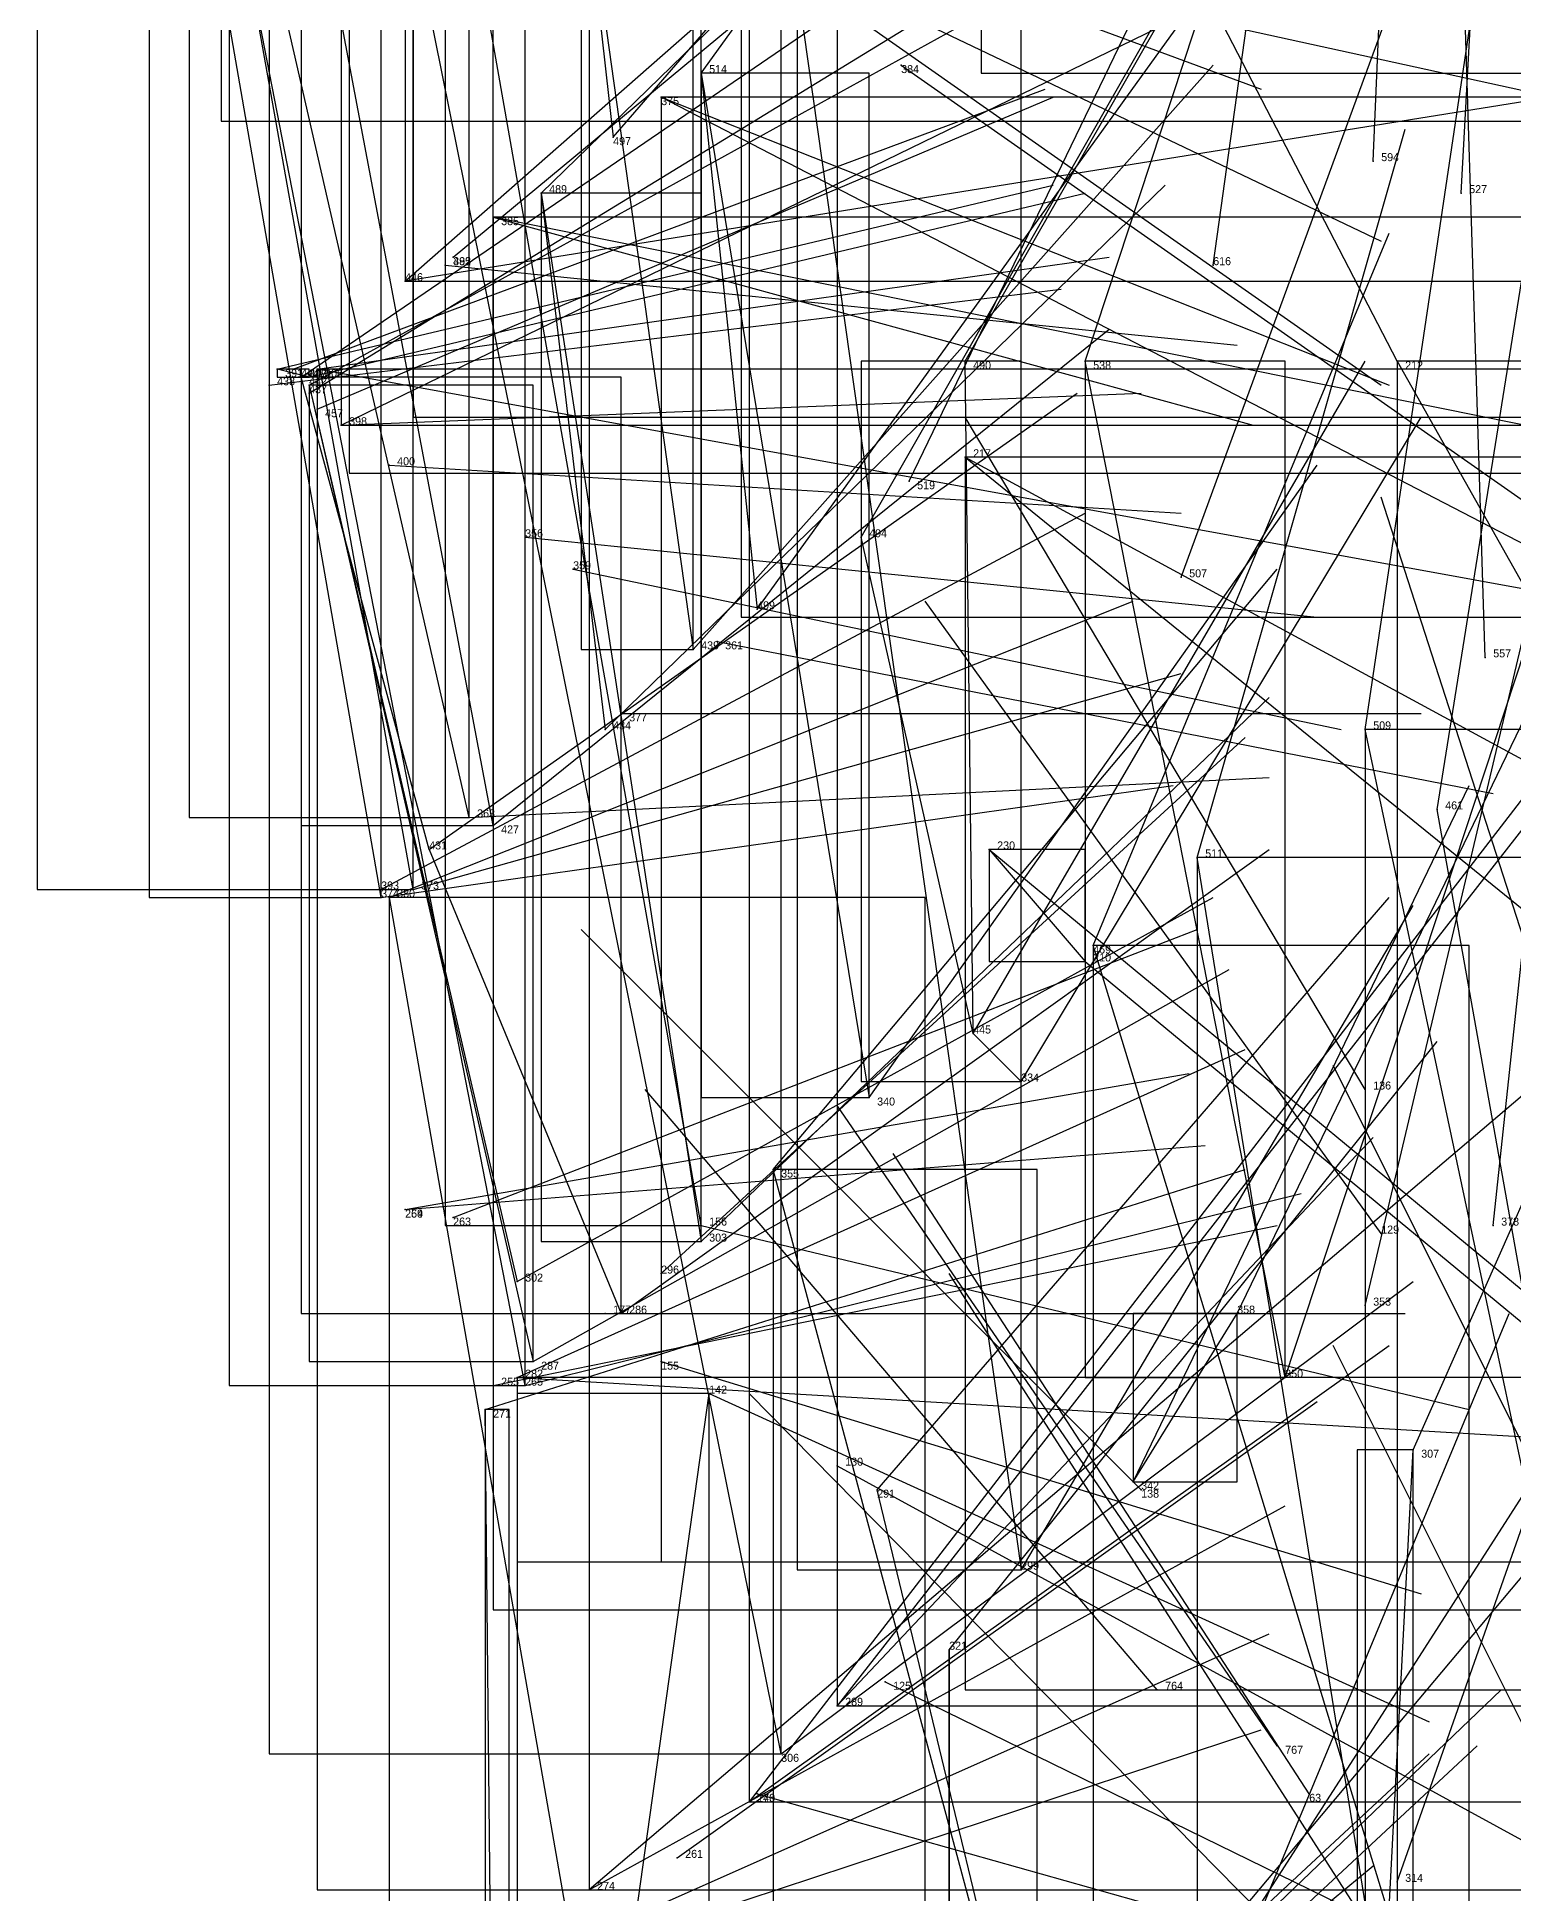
# Model space of a CAD drawing. Extents: x 59.1 to 70.8, y 600.3 to 605.1.
# Drawn here: x 68.117 to 68.3016, y 600.8925 to 601.1245 of the extents above; entities that cross this region are included whole.
import ezdxf

# ---------------------------------------------------------------- set-up
doc = ezdxf.new("R2010")
doc.units = 0
for name, color, linetype in [('Clients', 3, 'CONTINUOUS'), ('Facilities', 3, 'CONTINUOUS'), ('Facilities_lines', 3, 'CONTINUOUS'), ('Min_max_boxes', 1, 'CONTINUOUS'), ('Normals', 1, 'CONTINUOUS'), ('Source_points', 5, 'CONTINUOUS'), ('Text', 3, 'CONTINUOUS')]:
    doc.layers.add(name, color=color, linetype=linetype)

msp = doc.modelspace()

# ---------------------------------------------------------------- linework, layer by layer
at = {"layer": 'Clients', "color": 5}
for p in [(68.195, 601.117, 444.201), (68.189, 601.112, 444.929), (68.174, 601.102, 444.277), (68.163, 601.094, 444.742), (68.147, 601.083, 444.488), (68.152, 601.083, 444.421), (68.233, 601.084, 444.842), (68.248, 601.084, 444.946), (68.15, 601.082, 444.686), (68.22, 601.062, 444.829), (68.207, 601.053, 444.768), (68.199, 601.048, 444.706), (68.188, 601.038, 444.647), (68.283, 601.038, 444.842), (68.292, 601.028, 444.732), (68.262, 601.022, 444.788), (68.249, 601.011, 444.725), (68.248, 601.009, 443.8), (68.24, 600.994, 444.561), (68.221, 600.992, 444.608), (68.209, 600.983, 444.546), (68.2, 600.974, 444.486), (68.177, 600.969, 444.307), (68.19, 600.965, 444.359), (68.267, 600.965, 444.506), (68.179, 600.959, 444.297), (68.201, 600.955, 443.767), (68.173, 600.953, 444.17), (68.289, 600.948, 444.452), (68.222, 600.943, 444.383), (68.24, 600.933, 444.455), (68.231, 600.923, 444.393), (68.217, 600.916, 444.334), (68.206, 600.904, 444.206), (68.186, 600.893, 444.084)]:
    msp.add_point(p, dxfattribs=at)
at = {"layer": 'Facilities', "color": 3}
for p in [(68.2, 601.12, 444.987), (68.225, 601.121, 444.057), (68.284, 601.109, 445.063), (68.18, 601.105, 444.869), (68.295, 601.105, 444.963), (68.168, 601.096, 444.347), (68.169, 601.097, 444.806), (68.264, 601.096, 445.003), (68.149, 601.083, 444.552), (68.287, 601.084, 443.823), (68.146, 601.081, 444.411), (68.151, 601.082, 444.489), (68.151, 601.081, 444.618), (68.151, 601.08, 444.64), (68.152, 601.078, 444.564), (68.155, 601.076, 444.334), (68.161, 601.071, 444.256), (68.233, 601.072, 443.962), (68.226, 601.069, 444.889), (68.178, 601.062, 444.18), (68.184, 601.058, 444.105), (68.26, 601.057, 444.787), (68.202, 601.049, 444.045), (68.298, 601.047, 444.9), (68.19, 601.04, 444.119), (68.171, 601.027, 444.193), (68.174, 601.026, 444.586), (68.166, 601.023, 444.525), (68.236, 601.023, 443.794), (68.16, 601.018, 444.46), (68.164, 601.018, 444.328), (68.16, 601.017, 444.263), (68.161, 601.017, 444.396), (68.234, 601, 444.668), (68.283, 600.993, 443.561), (68.163, 600.978, 444.076), (68.163, 600.978, 444.154), (68.169, 600.977, 444.231), (68.2, 600.976, 443.889), (68.299, 600.976, 444.691), (68.285, 600.975, 443.592), (68.195, 600.97, 444.421), (68.188, 600.965, 443.963), (68.283, 600.966, 444.632), (68.177, 600.957, 444.232), (68.195, 600.959, 443.844), (68.273, 600.957, 444.572), (68.174, 600.956, 444.036), (68.178, 600.956, 444.102), (68.217, 600.946, 443.691), (68.254, 600.944, 444.512), (68.255, 600.943, 443.583), (68.223, 600.919, 443.665), (68.257, 600.918, 443.459), (68.272, 600.911, 443.381), (68.21, 600.91, 444.269), (68.207, 600.905, 443.74), (68.276, 600.905, 443.302), (68.197, 600.897, 444.144), (68.287, 600.894, 444.387)]:
    msp.add_point(p, dxfattribs=at)
at = {"layer": 'Facilities_lines', "color": 3}
for p, q in [((68.164, 601.018, 444.328), (68.117, 601.281, 445.098)), ((68.475, 601.253, 444.504), (68.206, 600.904, 444.206)), ((68.155, 601.076, 444.334), (68.49, 601.239, 444.74)), ((68.21, 600.91, 444.269), (68.146, 601.227, 445.137)), ((68.446, 601.209, 444.297), (68.217, 600.916, 444.334)), ((68.16, 601.017, 444.263), (68.131, 601.184, 444.673)), ((68.171, 601.027, 444.193), (68.136, 601.18, 444.594)), ((68.501, 601.161, 444.284), (68.186, 600.893, 444.084)), ((68.2, 600.976, 443.889), (68.168, 601.158, 444.364)), ((68.174, 601.026, 444.586), (68.15, 601.153, 444.938)), ((68.185, 601.148, 444.977), (68.199, 601.048, 444.706)), ((68.185, 601.148, 444.977), (68.189, 601.112, 444.929)), ((68.178, 600.956, 444.102), (68.141, 601.146, 444.678)), ((68.481, 601.145, 444.136), (68.163, 601.094, 444.742)), ((68.197, 601.141, 444.21), (68.489, 601.077, 444.611)), ((68.212, 601.131, 445.048), (68.24, 600.933, 444.455)), ((68.2, 601.12, 444.987), (68.221, 600.992, 444.608)), ((68.2, 601.12, 444.987), (68.207, 601.053, 444.768)), ((68.548, 600.934, 444.122), (68.195, 601.117, 444.201)), ((68.18, 601.105, 444.869), (68.2, 600.974, 444.486)), ((68.18, 601.105, 444.869), (68.188, 601.038, 444.647)), ((68.536, 601.029, 444.324), (68.174, 601.102, 444.277)), ((68.151, 601.082, 444.489), (68.147, 601.083, 444.488)), ((68.553, 601.01, 444.036), (68.152, 601.083, 444.421)), ((68.234, 601, 444.668), (68.233, 601.084, 444.842)), ((68.273, 600.957, 444.572), (68.248, 601.084, 444.946)), ((68.287, 601.084, 443.823), (68.457, 600.782, 444.008)), ((68.166, 601.023, 444.525), (68.15, 601.082, 444.686)), ((68.151, 601.081, 444.618), (68.177, 600.969, 444.307)), ((68.151, 601.081, 444.618), (68.179, 600.959, 444.297)), ((68.233, 601.072, 443.962), (68.517, 600.918, 444.247)), ((68.234, 601, 444.668), (68.22, 601.062, 444.829)), ((68.328, 600.826, 444.141), (68.283, 601.038, 444.842)), ((68.328, 600.826, 444.141), (68.292, 601.028, 444.732)), ((68.166, 601.023, 444.525), (68.19, 600.965, 444.359)), ((68.236, 601.023, 443.794), (68.248, 601.009, 443.8)), ((68.304, 600.761, 444.023), (68.262, 601.022, 444.788)), ((68.161, 601.017, 444.396), (68.228, 600.633, 443.628)), ((68.296, 600.857, 444.193), (68.249, 601.011, 444.725)), ((68.234, 601, 444.668), (68.24, 600.994, 444.561)), ((68.242, 600.86, 444.21), (68.209, 600.983, 444.546)), ((68.254, 600.944, 444.512), (68.267, 600.965, 444.506)), ((68.177, 600.957, 444.232), (68.568, 600.934, 443.693)), ((68.177, 600.784, 443.271), (68.201, 600.955, 443.767)), ((68.176, 600.665, 443.352), (68.173, 600.953, 444.17)), ((68.282, 600.815, 444.168), (68.289, 600.948, 444.452)), ((68.242, 600.86, 444.21), (68.222, 600.943, 444.383)), ((68.231, 600.78, 443.993), (68.231, 600.923, 444.393))]:
    msp.add_line(p, q, dxfattribs=at)
at = {"layer": 'Min_max_boxes', "color": 1}
for p, q in [((68.156, 601.349, 444.552), (68.156, 601.07, 444.552)), ((68.156, 601.349, 444.804), (68.156, 601.07, 444.804)), ((68.205, 601.317, 444.576), (68.205, 601.052, 444.576)), ((68.205, 601.317, 444.748), (68.205, 601.052, 444.748)), ((68.117, 601.281, 444.328), (68.117, 601.018, 444.328)), ((68.117, 601.281, 445.098), (68.117, 601.018, 445.098)), ((68.164, 601.018, 444.328), (68.164, 601.281, 444.328)), ((68.164, 601.018, 445.098), (68.164, 601.281, 445.098)), ((68.206, 601.253, 444.206), (68.206, 600.904, 444.206)), ((68.206, 601.253, 444.504), (68.206, 600.904, 444.504)), ((68.164, 601.251, 444.21), (68.164, 601.077, 444.21)), ((68.164, 601.251, 444.611), (68.164, 601.077, 444.611)), ((68.155, 601.239, 444.334), (68.155, 601.076, 444.334)), ((68.155, 601.239, 444.74), (68.155, 601.076, 444.74)), ((68.146, 601.227, 444.269), (68.146, 600.91, 444.269)), ((68.146, 601.227, 445.137), (68.146, 600.91, 445.137)), ((68.21, 600.91, 444.269), (68.21, 601.227, 444.269)), ((68.21, 600.91, 445.137), (68.21, 601.227, 445.137)), ((68.217, 601.209, 444.297), (68.217, 600.916, 444.297)), ((68.217, 601.209, 444.334), (68.217, 600.916, 444.334)), ((68.235, 601.209, 444.255), (68.235, 601.12, 444.255)), ((68.235, 601.209, 444.838), (68.235, 601.12, 444.838)), ((68.131, 601.184, 444.263), (68.131, 601.017, 444.263)), ((68.131, 601.184, 444.673), (68.131, 601.017, 444.673)), ((68.16, 601.017, 444.263), (68.16, 601.184, 444.263)), ((68.16, 601.017, 444.673), (68.16, 601.184, 444.673)), ((68.136, 601.18, 444.193), (68.136, 601.027, 444.193)), ((68.136, 601.18, 444.594), (68.136, 601.027, 444.594)), ((68.171, 601.027, 444.193), (68.171, 601.18, 444.193)), ((68.171, 601.027, 444.594), (68.171, 601.18, 444.594)), ((68.186, 601.161, 444.084), (68.186, 600.893, 444.084)), ((68.186, 601.161, 444.284), (68.186, 600.893, 444.284)), ((68.168, 601.158, 443.889), (68.168, 600.976, 443.889)), ((68.168, 601.158, 444.364), (68.168, 600.976, 444.364)), ((68.2, 600.976, 443.889), (68.2, 601.158, 443.889)), ((68.2, 600.976, 444.364), (68.2, 601.158, 444.364)), ((68.15, 601.153, 444.586), (68.15, 601.026, 444.586)), ((68.15, 601.153, 444.938), (68.15, 601.026, 444.938)), ((68.174, 601.026, 444.586), (68.174, 601.153, 444.586)), ((68.174, 601.026, 444.938), (68.174, 601.153, 444.938)), ((68.14, 601.149, 444.232), (68.14, 601.114, 444.232)), ((68.14, 601.149, 444.743), (68.14, 601.114, 444.743)), ((68.185, 601.148, 444.706), (68.185, 601.048, 444.706)), ((68.185, 601.148, 444.977), (68.185, 601.048, 444.977)), ((68.199, 601.048, 444.706), (68.199, 601.148, 444.706)), ((68.199, 601.048, 444.977), (68.199, 601.148, 444.977)), ((68.141, 601.146, 444.102), (68.141, 600.956, 444.102)), ((68.141, 601.146, 444.678), (68.141, 600.956, 444.678)), ((68.163, 601.145, 444.136), (68.163, 601.094, 444.136)), ((68.163, 601.145, 444.742), (68.163, 601.094, 444.742)), ((68.178, 600.956, 444.102), (68.178, 601.146, 444.102)), ((68.178, 600.956, 444.678), (68.178, 601.146, 444.678)), ((68.212, 601.131, 444.455), (68.212, 600.933, 444.455)), ((68.212, 601.131, 445.048), (68.212, 600.933, 445.048)), ((68.24, 600.933, 444.455), (68.24, 601.131, 444.455)), ((68.24, 600.933, 445.048), (68.24, 601.131, 445.048)), ((68.221, 601.12, 444.608), (68.2, 601.12, 444.608)), ((68.2, 601.12, 444.608), (68.2, 600.992, 444.608)), ((68.221, 601.12, 444.987), (68.2, 601.12, 444.987)), ((68.2, 601.12, 444.987), (68.2, 600.992, 444.987)), ((68.2, 601.12, 444.608), (68.2, 601.12, 444.987)), ((68.221, 600.992, 444.608), (68.221, 601.12, 444.608)), ((68.221, 600.992, 444.987), (68.221, 601.12, 444.987)), ((68.221, 601.12, 444.608), (68.221, 601.12, 444.987)), ((68.235, 601.12, 444.255), (68.443, 601.12, 444.255)), ((68.235, 601.12, 444.838), (68.443, 601.12, 444.838)), ((68.235, 601.12, 444.255), (68.235, 601.12, 444.838)), ((68.548, 601.117, 444.122), (68.195, 601.117, 444.122)), ((68.195, 601.117, 444.122), (68.195, 600.934, 444.122)), ((68.548, 601.117, 444.496), (68.195, 601.117, 444.496)), ((68.195, 601.117, 444.496), (68.195, 600.934, 444.496)), ((68.195, 601.117, 444.122), (68.195, 601.117, 444.496)), ((68.14, 601.114, 444.232), (68.53, 601.114, 444.232)), ((68.14, 601.114, 444.743), (68.53, 601.114, 444.743)), ((68.14, 601.114, 444.232), (68.14, 601.114, 444.743)), ((68.2, 601.105, 444.486), (68.18, 601.105, 444.486)), ((68.18, 601.105, 444.486), (68.18, 600.974, 444.486)), ((68.2, 601.105, 444.869), (68.18, 601.105, 444.869)), ((68.18, 601.105, 444.869), (68.18, 600.974, 444.869)), ((68.18, 601.105, 444.486), (68.18, 601.105, 444.869)), ((68.2, 600.974, 444.486), (68.2, 601.105, 444.486)), ((68.2, 600.974, 444.869), (68.2, 601.105, 444.869)), ((68.2, 601.105, 444.486), (68.2, 601.105, 444.869)), ((68.552, 601.102, 444.063), (68.174, 601.102, 444.063)), ((68.174, 601.102, 444.063), (68.174, 600.928, 444.063)), ((68.552, 601.102, 444.324), (68.174, 601.102, 444.324)), ((68.174, 601.102, 444.324), (68.174, 600.928, 444.324)), ((68.174, 601.102, 444.063), (68.174, 601.102, 444.324)), ((68.163, 601.094, 444.136), (68.481, 601.094, 444.136)), ((68.163, 601.094, 444.742), (68.481, 601.094, 444.742)), ((68.163, 601.094, 444.136), (68.163, 601.094, 444.742)), ((68.151, 601.083, 444.488), (68.147, 601.083, 444.488)), ((68.147, 601.083, 444.488), (68.147, 601.082, 444.488)), ((68.151, 601.083, 444.489), (68.147, 601.083, 444.489)), ((68.147, 601.083, 444.489), (68.147, 601.082, 444.489)), ((68.147, 601.083, 444.488), (68.147, 601.083, 444.489)), ((68.151, 601.082, 444.488), (68.151, 601.083, 444.488)), ((68.151, 601.082, 444.489), (68.151, 601.083, 444.489)), ((68.151, 601.083, 444.488), (68.151, 601.083, 444.489)), ((68.589, 601.083, 443.777), (68.152, 601.083, 443.777)), ((68.152, 601.083, 443.777), (68.152, 600.893, 443.777)), ((68.589, 601.083, 444.421), (68.152, 601.083, 444.421)), ((68.152, 601.083, 444.421), (68.152, 600.893, 444.421)), ((68.152, 601.083, 443.777), (68.152, 601.083, 444.421)), ((68.24, 601.084, 444.561), (68.22, 601.084, 444.561)), ((68.22, 601.084, 444.561), (68.22, 600.994, 444.561)), ((68.24, 601.084, 444.842), (68.22, 601.084, 444.842)), ((68.22, 601.084, 444.842), (68.22, 600.994, 444.842)), ((68.22, 601.084, 444.561), (68.22, 601.084, 444.842)), ((68.24, 600.994, 444.561), (68.24, 601.084, 444.561)), ((68.24, 600.994, 444.842), (68.24, 601.084, 444.842)), ((68.24, 601.084, 444.561), (68.24, 601.084, 444.842)), ((68.273, 601.084, 444.572), (68.248, 601.084, 444.572)), ((68.248, 601.084, 444.572), (68.248, 600.957, 444.572)), ((68.273, 601.084, 444.946), (68.248, 601.084, 444.946)), ((68.248, 601.084, 444.946), (68.248, 600.957, 444.946)), ((68.248, 601.084, 444.572), (68.248, 601.084, 444.946)), ((68.273, 600.957, 444.572), (68.273, 601.084, 444.572)), ((68.273, 600.957, 444.946), (68.273, 601.084, 444.946)), ((68.273, 601.084, 444.572), (68.273, 601.084, 444.946)), ((68.457, 601.084, 443.823), (68.287, 601.084, 443.823)), ((68.287, 601.084, 443.823), (68.287, 600.782, 443.823)), ((68.457, 601.084, 444.008), (68.287, 601.084, 444.008)), ((68.287, 601.084, 444.008), (68.287, 600.782, 444.008)), ((68.287, 601.084, 443.823), (68.287, 601.084, 444.008)), ((68.147, 601.082, 444.488), (68.151, 601.082, 444.488)), ((68.147, 601.082, 444.489), (68.151, 601.082, 444.489)), ((68.147, 601.082, 444.488), (68.147, 601.082, 444.489)), ((68.19, 601.082, 444.359), (68.15, 601.082, 444.359)), ((68.15, 601.082, 444.359), (68.15, 600.965, 444.359)), ((68.19, 601.082, 444.686), (68.15, 601.082, 444.686)), ((68.15, 601.082, 444.686), (68.15, 600.965, 444.686)), ((68.15, 601.082, 444.359), (68.15, 601.082, 444.686)), ((68.151, 601.082, 444.488), (68.151, 601.082, 444.489)), ((68.179, 601.081, 444.297), (68.151, 601.081, 444.297)), ((68.151, 601.081, 444.297), (68.151, 600.959, 444.297)), ((68.179, 601.081, 444.618), (68.151, 601.081, 444.618)), ((68.151, 601.081, 444.618), (68.151, 600.959, 444.618)), ((68.151, 601.081, 444.297), (68.151, 601.081, 444.618)), ((68.179, 600.959, 444.297), (68.179, 601.081, 444.297)), ((68.179, 600.959, 444.618), (68.179, 601.081, 444.618)), ((68.179, 601.081, 444.297), (68.179, 601.081, 444.618)), ((68.19, 600.965, 444.359), (68.19, 601.082, 444.359)), ((68.19, 600.965, 444.686), (68.19, 601.082, 444.686)), ((68.19, 601.082, 444.359), (68.19, 601.082, 444.686)), ((68.155, 601.076, 444.334), (68.49, 601.076, 444.334)), ((68.155, 601.076, 444.74), (68.49, 601.076, 444.74)), ((68.155, 601.076, 444.334), (68.155, 601.076, 444.74)), ((68.164, 601.077, 444.21), (68.489, 601.077, 444.21)), ((68.164, 601.077, 444.611), (68.489, 601.077, 444.611)), ((68.164, 601.077, 444.21), (68.164, 601.077, 444.611)), ((68.517, 601.072, 443.962), (68.233, 601.072, 443.962)), ((68.233, 601.072, 443.962), (68.233, 600.918, 443.962)), ((68.517, 601.072, 444.247), (68.233, 601.072, 444.247)), ((68.233, 601.072, 444.247), (68.233, 600.918, 444.247)), ((68.233, 601.072, 443.962), (68.233, 601.072, 444.247)), ((68.156, 601.07, 444.552), (68.504, 601.07, 444.552)), ((68.156, 601.07, 444.804), (68.504, 601.07, 444.804)), ((68.156, 601.07, 444.552), (68.156, 601.07, 444.804)), ((68.205, 601.052, 444.576), (68.429, 601.052, 444.576)), ((68.205, 601.052, 444.748), (68.429, 601.052, 444.748)), ((68.205, 601.052, 444.576), (68.205, 601.052, 444.748)), ((68.185, 601.048, 444.706), (68.199, 601.048, 444.706)), ((68.185, 601.048, 444.977), (68.199, 601.048, 444.977)), ((68.185, 601.048, 444.706), (68.185, 601.048, 444.977)), ((68.199, 601.048, 444.706), (68.199, 601.048, 444.977)), ((68.328, 601.038, 444.141), (68.283, 601.038, 444.141)), ((68.283, 601.038, 444.141), (68.283, 600.826, 444.141)), ((68.328, 601.038, 444.842), (68.283, 601.038, 444.842)), ((68.283, 601.038, 444.842), (68.283, 600.826, 444.842)), ((68.283, 601.038, 444.141), (68.283, 601.038, 444.842)), ((68.136, 601.027, 444.193), (68.171, 601.027, 444.193)), ((68.136, 601.027, 444.594), (68.171, 601.027, 444.594)), ((68.136, 601.027, 444.193), (68.136, 601.027, 444.594)), ((68.171, 601.027, 444.193), (68.171, 601.027, 444.594)), ((68.15, 601.026, 444.586), (68.174, 601.026, 444.586)), ((68.15, 601.026, 444.938), (68.174, 601.026, 444.938)), ((68.15, 601.026, 444.586), (68.15, 601.026, 444.938)), ((68.174, 601.026, 444.586), (68.174, 601.026, 444.938)), ((68.248, 601.023, 443.794), (68.236, 601.023, 443.794)), ((68.236, 601.023, 443.794), (68.236, 601.009, 443.794)), ((68.248, 601.023, 443.8), (68.236, 601.023, 443.8)), ((68.236, 601.023, 443.8), (68.236, 601.009, 443.8)), ((68.236, 601.023, 443.794), (68.236, 601.023, 443.8)), ((68.248, 601.009, 443.794), (68.248, 601.023, 443.794)), ((68.248, 601.009, 443.8), (68.248, 601.023, 443.8)), ((68.248, 601.023, 443.794), (68.248, 601.023, 443.8)), ((68.304, 601.022, 444.023), (68.262, 601.022, 444.023)), ((68.262, 601.022, 444.023), (68.262, 600.761, 444.023)), ((68.304, 601.022, 444.788), (68.262, 601.022, 444.788)), ((68.262, 601.022, 444.788), (68.262, 600.761, 444.788)), ((68.262, 601.022, 444.023), (68.262, 601.022, 444.788)), ((68.117, 601.018, 444.328), (68.164, 601.018, 444.328)), ((68.117, 601.018, 445.098), (68.164, 601.018, 445.098)), ((68.117, 601.018, 444.328), (68.117, 601.018, 445.098)), ((68.164, 601.018, 444.328), (68.164, 601.018, 445.098)), ((68.131, 601.017, 444.263), (68.16, 601.017, 444.263)), ((68.131, 601.017, 444.673), (68.16, 601.017, 444.673)), ((68.131, 601.017, 444.263), (68.131, 601.017, 444.673)), ((68.16, 601.017, 444.263), (68.16, 601.017, 444.673)), ((68.228, 601.017, 443.628), (68.161, 601.017, 443.628)), ((68.161, 601.017, 443.628), (68.161, 600.633, 443.628)), ((68.228, 601.017, 444.396), (68.161, 601.017, 444.396)), ((68.161, 601.017, 444.396), (68.161, 600.633, 444.396)), ((68.161, 601.017, 443.628), (68.161, 601.017, 444.396)), ((68.228, 600.633, 443.628), (68.228, 601.017, 443.628)), ((68.228, 600.633, 444.396), (68.228, 601.017, 444.396)), ((68.228, 601.017, 443.628), (68.228, 601.017, 444.396)), ((68.296, 601.011, 444.193), (68.249, 601.011, 444.193)), ((68.249, 601.011, 444.193), (68.249, 600.857, 444.193)), ((68.296, 601.011, 444.725), (68.249, 601.011, 444.725)), ((68.249, 601.011, 444.725), (68.249, 600.857, 444.725)), ((68.249, 601.011, 444.193), (68.249, 601.011, 444.725)), ((68.296, 600.857, 444.193), (68.296, 601.011, 444.193)), ((68.296, 600.857, 444.725), (68.296, 601.011, 444.725)), ((68.296, 601.011, 444.193), (68.296, 601.011, 444.725)), ((68.236, 601.009, 443.794), (68.248, 601.009, 443.794)), ((68.236, 601.009, 443.8), (68.248, 601.009, 443.8)), ((68.236, 601.009, 443.794), (68.236, 601.009, 443.8)), ((68.248, 601.009, 443.794), (68.248, 601.009, 443.8)), ((68.22, 600.994, 444.561), (68.24, 600.994, 444.561)), ((68.22, 600.994, 444.842), (68.24, 600.994, 444.842)), ((68.22, 600.994, 444.561), (68.22, 600.994, 444.842)), ((68.24, 600.994, 444.561), (68.24, 600.994, 444.842)), ((68.2, 600.992, 444.608), (68.221, 600.992, 444.608)), ((68.2, 600.992, 444.987), (68.221, 600.992, 444.987)), ((68.2, 600.992, 444.608), (68.2, 600.992, 444.987)), ((68.221, 600.992, 444.608), (68.221, 600.992, 444.987)), ((68.242, 600.983, 444.21), (68.209, 600.983, 444.21)), ((68.209, 600.983, 444.21), (68.209, 600.86, 444.21)), ((68.242, 600.983, 444.546), (68.209, 600.983, 444.546)), ((68.209, 600.983, 444.546), (68.209, 600.86, 444.546)), ((68.209, 600.983, 444.21), (68.209, 600.983, 444.546)), ((68.242, 600.86, 444.21), (68.242, 600.983, 444.21)), ((68.242, 600.86, 444.546), (68.242, 600.983, 444.546)), ((68.242, 600.983, 444.21), (68.242, 600.983, 444.546)), ((68.168, 600.976, 443.889), (68.2, 600.976, 443.889)), ((68.168, 600.976, 444.364), (68.2, 600.976, 444.364)), ((68.168, 600.976, 443.889), (68.168, 600.976, 444.364)), ((68.2, 600.976, 443.889), (68.2, 600.976, 444.364)), ((68.18, 600.974, 444.486), (68.2, 600.974, 444.486)), ((68.18, 600.974, 444.869), (68.2, 600.974, 444.869)), ((68.18, 600.974, 444.486), (68.18, 600.974, 444.869)), ((68.2, 600.974, 444.486), (68.2, 600.974, 444.869)), ((68.15, 600.965, 444.359), (68.19, 600.965, 444.359)), ((68.15, 600.965, 444.686), (68.19, 600.965, 444.686)), ((68.15, 600.965, 444.359), (68.15, 600.965, 444.686)), ((68.19, 600.965, 444.359), (68.19, 600.965, 444.686)), ((68.267, 600.965, 444.506), (68.254, 600.965, 444.506)), ((68.254, 600.965, 444.506), (68.254, 600.944, 444.506)), ((68.267, 600.965, 444.512), (68.254, 600.965, 444.512)), ((68.254, 600.965, 444.512), (68.254, 600.944, 444.512)), ((68.254, 600.965, 444.506), (68.254, 600.965, 444.512)), ((68.267, 600.944, 444.506), (68.267, 600.965, 444.506)), ((68.267, 600.944, 444.512), (68.267, 600.965, 444.512)), ((68.267, 600.965, 444.506), (68.267, 600.965, 444.512)), ((68.151, 600.959, 444.297), (68.179, 600.959, 444.297)), ((68.151, 600.959, 444.618), (68.179, 600.959, 444.618)), ((68.151, 600.959, 444.297), (68.151, 600.959, 444.618)), ((68.568, 600.957, 443.693), (68.177, 600.957, 443.693)), ((68.177, 600.957, 443.693), (68.177, 600.934, 443.693)), ((68.568, 600.957, 444.232), (68.177, 600.957, 444.232)), ((68.177, 600.957, 444.232), (68.177, 600.934, 444.232)), ((68.177, 600.957, 443.693), (68.177, 600.957, 444.232)), ((68.179, 600.959, 444.297), (68.179, 600.959, 444.618)), ((68.248, 600.957, 444.572), (68.273, 600.957, 444.572)), ((68.248, 600.957, 444.946), (68.273, 600.957, 444.946)), ((68.248, 600.957, 444.572), (68.248, 600.957, 444.946)), ((68.273, 600.957, 444.572), (68.273, 600.957, 444.946)), ((68.141, 600.956, 444.102), (68.178, 600.956, 444.102)), ((68.141, 600.956, 444.678), (68.178, 600.956, 444.678)), ((68.141, 600.956, 444.102), (68.141, 600.956, 444.678)), ((68.201, 600.955, 443.271), (68.177, 600.955, 443.271)), ((68.177, 600.955, 443.271), (68.177, 600.784, 443.271)), ((68.201, 600.955, 443.767), (68.177, 600.955, 443.767)), ((68.177, 600.955, 443.767), (68.177, 600.784, 443.767)), ((68.177, 600.955, 443.271), (68.177, 600.955, 443.767)), ((68.178, 600.956, 444.102), (68.178, 600.956, 444.678)), ((68.201, 600.784, 443.271), (68.201, 600.955, 443.271)), ((68.201, 600.784, 443.767), (68.201, 600.955, 443.767)), ((68.201, 600.955, 443.271), (68.201, 600.955, 443.767)), ((68.176, 600.953, 443.352), (68.173, 600.953, 443.352)), ((68.173, 600.953, 443.352), (68.173, 600.665, 443.352)), ((68.176, 600.953, 444.17), (68.173, 600.953, 444.17)), ((68.173, 600.953, 444.17), (68.173, 600.665, 444.17)), ((68.173, 600.953, 443.352), (68.173, 600.953, 444.17)), ((68.176, 600.665, 443.352), (68.176, 600.953, 443.352)), ((68.176, 600.665, 444.17), (68.176, 600.953, 444.17)), ((68.176, 600.953, 443.352), (68.176, 600.953, 444.17)), ((68.289, 600.948, 444.168), (68.282, 600.948, 444.168)), ((68.282, 600.948, 444.168), (68.282, 600.815, 444.168)), ((68.289, 600.948, 444.452), (68.282, 600.948, 444.452)), ((68.282, 600.948, 444.452), (68.282, 600.815, 444.452)), ((68.282, 600.948, 444.168), (68.282, 600.948, 444.452)), ((68.289, 600.815, 444.168), (68.289, 600.948, 444.168)), ((68.289, 600.815, 444.452), (68.289, 600.948, 444.452)), ((68.289, 600.948, 444.168), (68.289, 600.948, 444.452)), ((68.254, 600.944, 444.506), (68.267, 600.944, 444.506)), ((68.254, 600.944, 444.512), (68.267, 600.944, 444.512)), ((68.254, 600.944, 444.506), (68.254, 600.944, 444.512)), ((68.267, 600.944, 444.506), (68.267, 600.944, 444.512)), ((68.177, 600.934, 443.693), (68.568, 600.934, 443.693)), ((68.177, 600.934, 444.232), (68.568, 600.934, 444.232)), ((68.177, 600.934, 443.693), (68.177, 600.934, 444.232)), ((68.195, 600.934, 444.122), (68.548, 600.934, 444.122)), ((68.195, 600.934, 444.496), (68.548, 600.934, 444.496)), ((68.195, 600.934, 444.122), (68.195, 600.934, 444.496)), ((68.212, 600.933, 444.455), (68.24, 600.933, 444.455)), ((68.212, 600.933, 445.048), (68.24, 600.933, 445.048)), ((68.212, 600.933, 444.455), (68.212, 600.933, 445.048)), ((68.24, 600.933, 444.455), (68.24, 600.933, 445.048)), ((68.174, 600.928, 444.063), (68.552, 600.928, 444.063)), ((68.174, 600.928, 444.324), (68.552, 600.928, 444.324)), ((68.174, 600.928, 444.063), (68.174, 600.928, 444.324)), ((68.231, 600.78, 443.993), (68.231, 600.923, 443.993)), ((68.231, 600.923, 443.993), (68.231, 600.923, 443.993)), ((68.231, 600.923, 443.993), (68.231, 600.78, 443.993)), ((68.231, 600.78, 444.393), (68.231, 600.923, 444.393)), ((68.231, 600.923, 444.393), (68.231, 600.923, 444.393)), ((68.231, 600.923, 444.393), (68.231, 600.78, 444.393)), ((68.231, 600.923, 443.993), (68.231, 600.923, 444.393)), ((68.231, 600.923, 443.993), (68.231, 600.923, 444.393)), ((68.233, 600.918, 443.962), (68.517, 600.918, 443.962)), ((68.233, 600.918, 444.247), (68.517, 600.918, 444.247)), ((68.233, 600.918, 443.962), (68.233, 600.918, 444.247)), ((68.217, 600.916, 444.297), (68.446, 600.916, 444.297)), ((68.217, 600.916, 444.334), (68.446, 600.916, 444.334)), ((68.217, 600.916, 444.297), (68.217, 600.916, 444.334)), ((68.146, 600.91, 444.269), (68.21, 600.91, 444.269)), ((68.146, 600.91, 445.137), (68.21, 600.91, 445.137)), ((68.146, 600.91, 444.269), (68.146, 600.91, 445.137)), ((68.21, 600.91, 444.269), (68.21, 600.91, 445.137)), ((68.206, 600.904, 444.206), (68.475, 600.904, 444.206)), ((68.206, 600.904, 444.504), (68.475, 600.904, 444.504)), ((68.206, 600.904, 444.206), (68.206, 600.904, 444.504)), ((68.152, 600.893, 443.777), (68.589, 600.893, 443.777)), ((68.152, 600.893, 444.421), (68.589, 600.893, 444.421)), ((68.152, 600.893, 443.777), (68.152, 600.893, 444.421)), ((68.186, 600.893, 444.084), (68.501, 600.893, 444.084)), ((68.186, 600.893, 444.284), (68.501, 600.893, 444.284)), ((68.186, 600.893, 444.084), (68.186, 600.893, 444.284))]:
    msp.add_line(p, q, dxfattribs=at)
at = {"layer": 'Normals', "color": 1}
for p, q in [((68.284, 601.109, 445.063), (68.288, 601.203, 445.029)), ((68.2, 601.12, 444.987), (68.257, 601.199, 444.963)), ((68.295, 601.105, 444.963), (68.3, 601.197, 444.925)), ((68.264, 601.096, 445.003), (68.277, 601.189, 444.969)), ((68.189, 601.112, 444.929), (68.253, 601.186, 444.906)), ((68.248, 601.084, 444.946), (68.278, 601.175, 444.917)), ((68.18, 601.105, 444.869), (68.25, 601.173, 444.85)), ((68.233, 601.084, 444.842), (68.281, 601.168, 444.816)), ((68.287, 601.084, 443.823), (68.243, 601.169, 443.794)), ((68.163, 601.094, 444.742), (68.237, 601.159, 444.727)), ((68.169, 601.097, 444.806), (68.245, 601.16, 444.789)), ((68.226, 601.069, 444.889), (68.268, 601.156, 444.865)), ((68.178, 601.152, 444.287), (68.27, 601.118, 444.305)), ((68.26, 601.057, 444.787), (68.293, 601.147, 444.757)), ((68.22, 601.062, 444.829), (68.268, 601.146, 444.804)), ((68.197, 601.141, 444.21), (68.285, 601.099, 444.233)), ((68.298, 601.047, 444.9), (68.295, 601.142, 444.867)), ((68.15, 601.082, 444.686), (68.232, 601.138, 444.675)), ((68.208, 601.135, 444.133), (68.285, 601.081, 444.166)), ((68.151, 601.08, 444.64), (68.236, 601.132, 444.629)), ((68.207, 601.053, 444.768), (68.264, 601.132, 444.745)), ((68.283, 601.038, 444.842), (68.297, 601.132, 444.809)), ((68.151, 601.081, 444.618), (68.238, 601.129, 444.608)), ((68.292, 601.028, 444.732), (68.307, 601.122, 444.7)), ((68.199, 601.048, 444.706), (68.264, 601.121, 444.684)), ((68.225, 601.121, 444.057), (68.305, 601.065, 444.08)), ((68.149, 601.083, 444.552), (68.243, 601.118, 444.551)), ((68.152, 601.078, 444.564), (68.244, 601.117, 444.558)), ((68.195, 601.117, 444.201), (68.286, 601.081, 444.221)), ((68.262, 601.022, 444.788), (68.288, 601.113, 444.757)), ((68.147, 601.083, 444.488), (68.244, 601.106, 444.49)), ((68.188, 601.038, 444.647), (68.258, 601.106, 444.628)), ((68.151, 601.082, 444.489), (68.248, 601.105, 444.491)), ((68.174, 601.102, 444.277), (68.269, 601.076, 444.293)), ((68.249, 601.011, 444.725), (68.286, 601.1, 444.698)), ((68.152, 601.083, 444.421), (68.251, 601.097, 444.426)), ((68.168, 601.096, 444.347), (68.267, 601.086, 444.356)), ((68.146, 601.081, 444.411), (68.245, 601.093, 444.414)), ((68.174, 601.026, 444.586), (68.251, 601.088, 444.571)), ((68.234, 601, 444.668), (68.283, 601.084, 444.643)), ((68.155, 601.076, 444.334), (68.255, 601.08, 444.339)), ((68.166, 601.023, 444.525), (68.247, 601.08, 444.514)), ((68.283, 600.993, 443.561), (68.233, 601.077, 443.539)), ((68.24, 600.994, 444.561), (68.29, 601.077, 444.537)), ((68.161, 601.071, 444.256), (68.26, 601.065, 444.267)), ((68.221, 600.992, 444.608), (68.277, 601.071, 444.583)), ((68.233, 601.072, 443.962), (68.307, 601.012, 443.991)), ((68.299, 600.976, 444.691), (68.309, 601.07, 444.658)), ((68.315, 600.974, 443.483), (68.285, 601.067, 443.462)), ((68.315, 600.974, 443.483), (68.285, 601.067, 443.462)), ((68.16, 601.018, 444.46), (68.248, 601.065, 444.454)), ((68.178, 601.062, 444.18), (68.277, 601.052, 444.193)), ((68.283, 600.966, 444.632), (68.305, 601.059, 444.601)), ((68.184, 601.058, 444.105), (68.28, 601.038, 444.124)), ((68.209, 600.983, 444.546), (68.272, 601.058, 444.524)), ((68.161, 601.017, 444.396), (68.254, 601.054, 444.386)), ((68.285, 600.975, 443.592), (68.228, 601.054, 443.57)), ((68.267, 600.965, 444.506), (68.309, 601.052, 444.479)), ((68.202, 601.049, 444.045), (68.299, 601.03, 444.059)), ((68.273, 600.957, 444.572), (68.303, 601.048, 444.543)), ((68.164, 601.018, 444.328), (68.26, 601.045, 444.319)), ((68.2, 600.974, 444.486), (68.271, 601.042, 444.467)), ((68.19, 601.04, 444.119), (68.29, 601.04, 444.128)), ((68.195, 600.97, 444.421), (68.268, 601.037, 444.405)), ((68.289, 600.948, 444.452), (68.328, 601.036, 444.425)), ((68.16, 601.017, 444.263), (68.259, 601.031, 444.263)), ((68.171, 601.027, 444.193), (68.271, 601.032, 444.2)), ((68.254, 600.944, 444.512), (68.296, 601.031, 444.485)), ((68.19, 600.965, 444.359), (68.271, 601.023, 444.349)), ((68.236, 601.023, 443.794), (68.311, 600.961, 443.817)), ((68.177, 600.969, 444.307), (68.264, 601.017, 444.297)), ((68.222, 600.943, 444.383), (68.286, 601.017, 444.362)), ((68.24, 600.933, 444.455), (68.289, 601.016, 444.428)), ((68.169, 600.977, 444.231), (68.262, 601.013, 444.223)), ((68.255, 600.943, 443.583), (68.185, 601.013, 443.566)), ((68.179, 600.959, 444.297), (68.266, 601.008, 444.287)), ((68.248, 601.009, 443.8), (68.323, 600.947, 443.823)), ((68.231, 600.923, 444.393), (68.292, 600.999, 444.371)), ((68.177, 600.957, 444.232), (68.268, 600.998, 444.224)), ((68.163, 600.978, 444.154), (68.261, 600.995, 444.156)), ((68.322, 600.91, 443.338), (68.279, 600.996, 443.311)), ((68.257, 600.918, 443.459), (68.193, 600.993, 443.442)), ((68.272, 600.911, 443.381), (68.217, 600.991, 443.357)), ((68.217, 600.916, 444.334), (68.284, 600.987, 444.312)), ((68.163, 600.978, 444.076), (68.263, 600.986, 444.075)), ((68.276, 600.905, 443.302), (68.224, 600.985, 443.272)), ((68.287, 600.894, 444.387), (68.319, 600.985, 444.361)), ((68.173, 600.953, 444.17), (68.268, 600.983, 444.163)), ((68.178, 600.956, 444.102), (68.275, 600.98, 444.097)), ((68.174, 600.956, 444.036), (68.272, 600.976, 444.03)), ((68.2, 600.976, 443.889), (68.296, 600.953, 443.902)), ((68.21, 600.91, 444.269), (68.289, 600.969, 444.249)), ((68.283, 600.889, 443.323), (68.231, 600.97, 443.296)), ((68.188, 600.965, 443.963), (68.288, 600.965, 443.966)), ((68.264, 600.876, 444.332), (68.301, 600.965, 444.304)), ((68.206, 600.904, 444.206), (68.286, 600.961, 444.189)), ((68.32, 600.879, 443.221), (68.279, 600.961, 443.181)), ((68.195, 600.959, 443.844), (68.29, 600.93, 443.853)), ((68.201, 600.955, 443.767), (68.291, 600.914, 443.781)), ((68.275, 600.885, 443.395), (68.206, 600.955, 443.375)), ((68.275, 600.885, 443.395), (68.206, 600.955, 443.375)), ((68.197, 600.897, 444.144), (68.277, 600.954, 444.125)), ((68.255, 600.868, 444.271), (68.307, 600.949, 444.245)), ((68.217, 600.946, 443.691), (68.303, 600.899, 443.709)), ((68.186, 600.893, 444.084), (68.273, 600.941, 444.072)), ((68.242, 600.86, 444.21), (68.305, 600.935, 444.189)), ((68.181, 600.885, 444.021), (68.271, 600.925, 444.005)), ((68.223, 600.919, 443.665), (68.311, 600.876, 443.684)), ((68.23, 600.851, 444.152), (68.3, 600.918, 444.129)), ((68.176, 600.882, 443.955), (68.27, 600.913, 443.943)), ((68.226, 600.845, 444.087), (68.297, 600.911, 444.063)), ((68.221, 600.845, 444.091), (68.291, 600.91, 444.063)), ((68.207, 600.905, 443.74), (68.303, 600.878, 443.748)), ((68.209, 600.834, 444.03), (68.284, 600.896, 444.006))]:
    msp.add_line(p, q, dxfattribs=at)
at = {"layer": 'Source_points', "color": 5}
for p in [(68.2, 601.12, 444.987), (68.225, 601.121, 444.057), (68.195, 601.117, 444.201), (68.189, 601.112, 444.929), (68.284, 601.109, 445.063), (68.18, 601.105, 444.869), (68.295, 601.105, 444.963), (68.174, 601.102, 444.277), (68.168, 601.096, 444.347), (68.169, 601.097, 444.806), (68.264, 601.096, 445.003), (68.163, 601.094, 444.742), (68.147, 601.083, 444.488), (68.149, 601.083, 444.552), (68.152, 601.083, 444.421), (68.233, 601.084, 444.842), (68.248, 601.084, 444.946), (68.287, 601.084, 443.823), (68.146, 601.081, 444.411), (68.15, 601.082, 444.686), (68.151, 601.082, 444.489), (68.151, 601.081, 444.618), (68.151, 601.08, 444.64), (68.152, 601.078, 444.564), (68.155, 601.076, 444.334), (68.161, 601.071, 444.256), (68.233, 601.072, 443.962), (68.226, 601.069, 444.889), (68.178, 601.062, 444.18), (68.22, 601.062, 444.829), (68.184, 601.058, 444.105), (68.26, 601.057, 444.787), (68.207, 601.053, 444.768), (68.199, 601.048, 444.706), (68.202, 601.049, 444.045), (68.298, 601.047, 444.9), (68.188, 601.038, 444.647), (68.19, 601.04, 444.119), (68.283, 601.038, 444.842), (68.171, 601.027, 444.193), (68.292, 601.028, 444.732), (68.174, 601.026, 444.586), (68.166, 601.023, 444.525), (68.236, 601.023, 443.794), (68.262, 601.022, 444.788), (68.16, 601.018, 444.46), (68.164, 601.018, 444.328), (68.16, 601.017, 444.263), (68.161, 601.017, 444.396), (68.249, 601.011, 444.725), (68.248, 601.009, 443.8), (68.234, 601, 444.668), (68.24, 600.994, 444.561), (68.221, 600.992, 444.608), (68.283, 600.993, 443.561), (68.209, 600.983, 444.546), (68.163, 600.978, 444.076), (68.163, 600.978, 444.154), (68.169, 600.977, 444.231), (68.2, 600.976, 443.889), (68.299, 600.976, 444.691), (68.2, 600.974, 444.486), (68.285, 600.975, 443.592), (68.177, 600.969, 444.307), (68.195, 600.97, 444.421), (68.188, 600.965, 443.963), (68.19, 600.965, 444.359), (68.267, 600.965, 444.506), (68.283, 600.966, 444.632), (68.177, 600.957, 444.232), (68.179, 600.959, 444.297), (68.195, 600.959, 443.844), (68.273, 600.957, 444.572), (68.174, 600.956, 444.036), (68.178, 600.956, 444.102), (68.201, 600.955, 443.767), (68.173, 600.953, 444.17), (68.289, 600.948, 444.452), (68.217, 600.946, 443.691), (68.222, 600.943, 444.383), (68.254, 600.944, 444.512), (68.255, 600.943, 443.583), (68.24, 600.933, 444.455), (68.231, 600.923, 444.393), (68.223, 600.919, 443.665), (68.257, 600.918, 443.459), (68.217, 600.916, 444.334), (68.272, 600.911, 443.381), (68.21, 600.91, 444.269), (68.206, 600.904, 444.206), (68.207, 600.905, 443.74), (68.276, 600.905, 443.302), (68.197, 600.897, 444.144), (68.186, 600.893, 444.084), (68.287, 600.894, 444.387)]:
    msp.add_point(p, dxfattribs=at)

# ---------------------------------------------------------------- texts
at = {"layer": 'Text', "color": 3}
for s, p in [('514', (68.201, 601.12, 444.987)), ('384', (68.225, 601.12, 444.057)), ('375', (68.195, 601.116, 444.201)), ('497', (68.189, 601.111, 444.929)), ('594', (68.285, 601.109, 445.063)), ('489', (68.181, 601.105, 444.869)), ('527', (68.296, 601.105, 444.963)), ('385', (68.175, 601.101, 444.277)), ('495', (68.169, 601.096, 444.806)), ('382', (68.169, 601.096, 444.347)), ('616', (68.264, 601.096, 445.003)), ('446', (68.163, 601.094, 444.742)), ('438', (68.147, 601.081, 444.411)), ('391', (68.148, 601.082, 444.488)), ('444', (68.15, 601.082, 444.552)), ('449', (68.151, 601.082, 444.686)), ('442', (68.151, 601.081, 444.618)), ('387', (68.151, 601.082, 444.489)), ('406', (68.153, 601.082, 444.421)), ('490', (68.234, 601.083, 444.842)), ('538', (68.249, 601.083, 444.946)), ('212', (68.288, 601.083, 443.823)), ('437', (68.151, 601.08, 444.64)), ('457', (68.153, 601.077, 444.564)), ('398', (68.156, 601.076, 444.334)), ('217', (68.234, 601.072, 443.962)), ('400', (68.162, 601.071, 444.256)), ('519', (68.227, 601.068, 444.889)), ('356', (68.178, 601.062, 444.18)), ('494', (68.221, 601.062, 444.829)), ('359', (68.184, 601.058, 444.105)), ('507', (68.261, 601.057, 444.787)), ('499', (68.207, 601.053, 444.768)), ('439', (68.2, 601.048, 444.706)), ('361', (68.203, 601.048, 444.045)), ('557', (68.299, 601.047, 444.9)), ('434', (68.189, 601.038, 444.647)), ('377', (68.191, 601.039, 444.119)), ('509', (68.284, 601.038, 444.842)), ('461', (68.293, 601.028, 444.732)), ('363', (68.172, 601.027, 444.193)), ('431', (68.166, 601.023, 444.525)), ('427', (68.175, 601.025, 444.586)), ('230', (68.237, 601.023, 443.794)), ('511', (68.263, 601.022, 444.788)), ('393', (68.16, 601.018, 444.46)), ('374', (68.16, 601.017, 444.263)), ('380', (68.162, 601.017, 444.396)), ('373', (68.165, 601.018, 444.328)), ('469', (68.249, 601.01, 444.725)), ('210', (68.249, 601.009, 443.8)), ('445', (68.234, 601, 444.668)), ('334', (68.24, 600.994, 444.561)), ('136', (68.284, 600.993, 443.561)), ('340', (68.222, 600.991, 444.608)), ('355', (68.21, 600.982, 444.546)), ('259', (68.163, 600.977, 444.076)), ('264', (68.163, 600.977, 444.154)), ('263', (68.169, 600.976, 444.231)), ('156', (68.201, 600.976, 443.889)), ('129', (68.285, 600.975, 443.592)), ('378', (68.3, 600.976, 444.691)), ('303', (68.201, 600.974, 444.486)), ('296', (68.195, 600.97, 444.421)), ('302', (68.178, 600.969, 444.307)), ('353', (68.284, 600.966, 444.632)), ('177', (68.189, 600.965, 443.963)), ('286', (68.191, 600.965, 444.359)), ('358', (68.267, 600.965, 444.506)), ('255', (68.175, 600.956, 444.036)), ('282', (68.178, 600.957, 444.232)), ('265', (68.178, 600.956, 444.102)), ('287', (68.18, 600.958, 444.297)), ('155', (68.195, 600.958, 443.844)), ('350', (68.273, 600.957, 444.572)), ('142', (68.201, 600.955, 443.767)), ('271', (68.174, 600.952, 444.17)), ('307', (68.29, 600.947, 444.452)), ('130', (68.218, 600.946, 443.691)), ('291', (68.222, 600.942, 444.383)), ('342', (68.255, 600.943, 444.512)), ('138', (68.255, 600.942, 443.583)), ('299', (68.24, 600.933, 444.455)), ('321', (68.231, 600.923, 444.393)), ('125', (68.224, 600.918, 443.665)), ('764', (68.258, 600.918, 443.459)), ('289', (68.218, 600.916, 444.334)), ('767', (68.273, 600.91, 443.381)), ('306', (68.21, 600.909, 444.269)), ('276', (68.207, 600.904, 444.206)), ('140', (68.207, 600.904, 443.74)), ('63', (68.276, 600.904, 443.302)), ('261', (68.198, 600.897, 444.144)), ('314', (68.288, 600.894, 444.387)), ('274', (68.187, 600.893, 444.084))]:
    msp.add_text(s, height=0.001, dxfattribs=at).set_placement(p)

doc.saveas('drawing.dxf')
